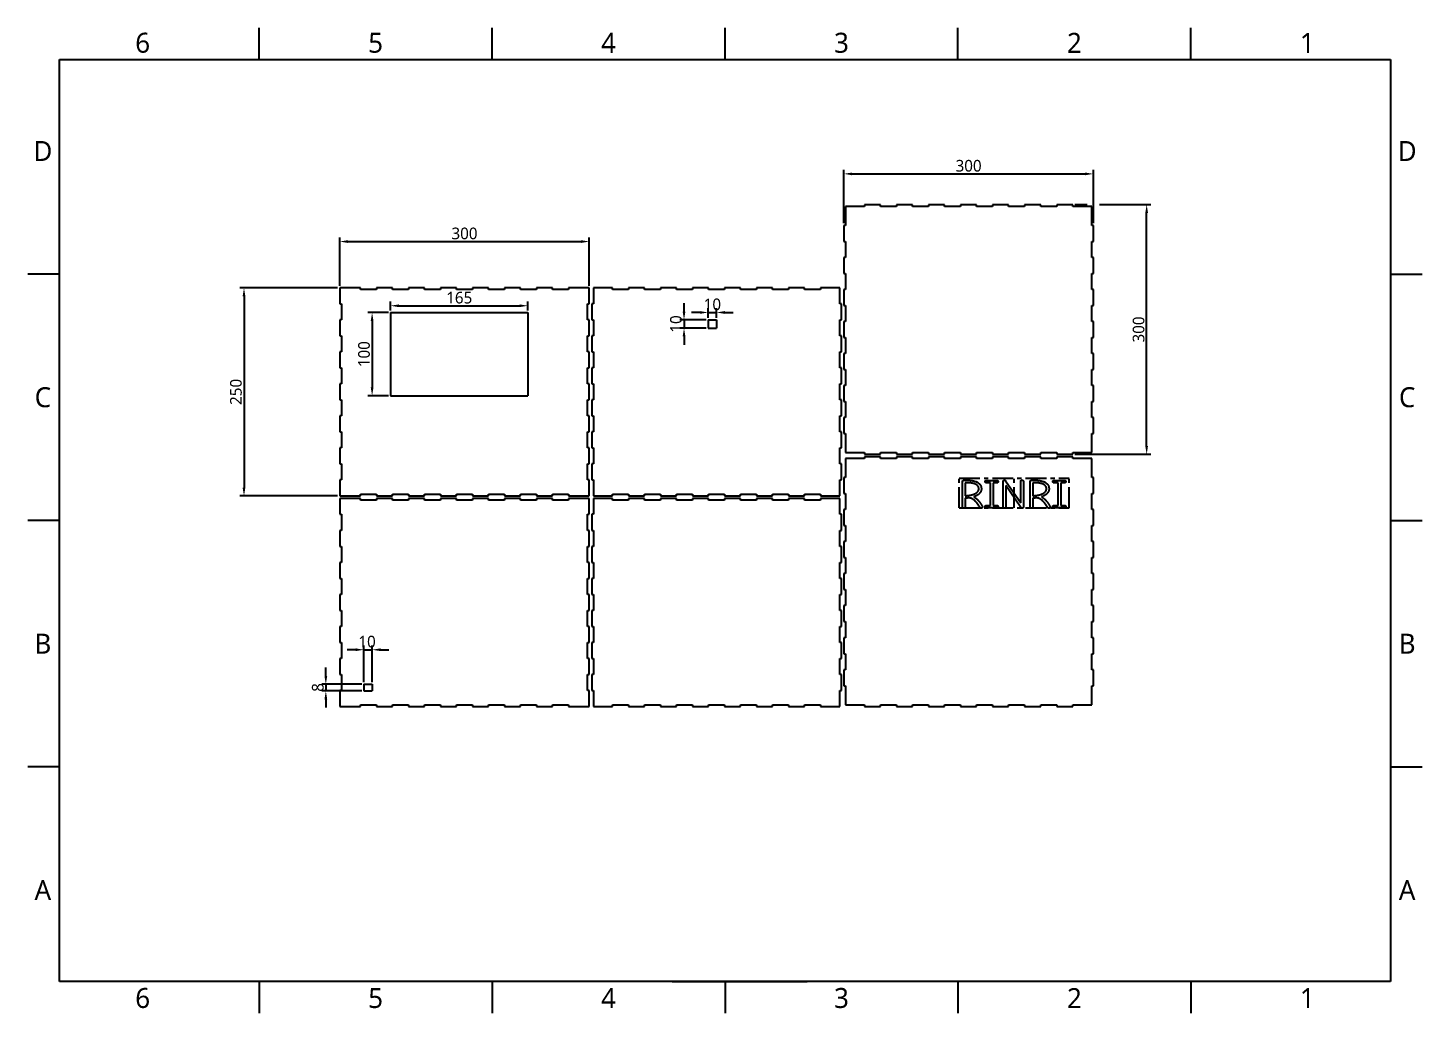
# Model space of a CAD drawing. Extents: x 1 to 420, y 0 to 296.
import ezdxf

# ---------------------------------------------------------------- set-up
doc = ezdxf.new("R2010")
doc.units = 0
doc.header["$LTSCALE"] = 12.7
doc.header["$PDMODE"] = 33
doc.header["$PDSIZE"] = 1
doc.linetypes.add('CENTER', pattern=[0.787402, 0.492126, -0.098425, 0.098425, -0.098425])
doc.layers.get('DEFPOINTS').update_dxf_attribs({"linetype": 'CONTINUOUS'})
for name, color, linetype in [('ANNOTATION_TEXT', 7, 'CONTINUOUS'), ('BORDER_FRAME', 7, 'CONTINUOUS'), ('BORDER_ZONES', 7, 'CONTINUOUS'), ('MODELSKETCH_CONSTRUCTION', 7, 'CENTER'), ('MODELSKETCH_VISIBLE', 7, 'CONTINUOUS'), ('TITLE_BLOCK', 7, 'CONTINUOUS')]:
    doc.layers.add(name, color=color, linetype=linetype)
doc.styles.add('ONSHAPE-STANDARD', font='NotoSans-Regular.ttf')
doc.styles.add('ONSHAPE-STANDARD-DIMENSION', font='')
doc.styles.get('ONSHAPE-STANDARD-DIMENSION').set_extended_font_data('Noto Sans')
doc.dimstyles.new('ONSHAPE-ISO-25$0', dxfattribs={"dimtxt": 3.5, "dimasz": 2.5, "dimexe": 1.25, "dimexo": 0.625, "dimtad": 1, "dimtxsty": 'ONSHAPE-STANDARD-DIMENSION', "dimcen": 2.5, "dimclrd": 7, "dimclre": 7, "dimclrt": 7, "dimadec": 1, "dimazin": 3, "dimtfac": 1, "dimtmove": 0, "dimatfit": 3})

# ---------------------------------------------------------------- blocks, each defined once
blk = doc.blocks.new('*D1')
at = {"layer": 'ANNOTATION_TEXT', "color": 7}
for p, q in [((94.71, 219.01), (94.71, 233.56)), ((97.21, 232.31), (167.21, 232.31)), ((169.71, 219.01), (169.71, 233.56))]:
    blk.add_line(p, q, dxfattribs=at)
for points in [[(97.21, 232.73), (97.21, 231.89), (94.71, 232.31)], [(167.21, 231.89), (167.21, 232.73), (169.71, 232.31)]]:
    blk.add_solid(points, dxfattribs=at)
at = {"layer": 'DEFPOINTS', "color": 0}
for p in [(169.71, 232.31), (94.71, 218.39), (169.71, 218.39)]:
    blk.add_point(p, dxfattribs=at)
at = {"layer": 'ANNOTATION_TEXT', "color": 7, "insert": (132.21, 234.73), "char_height": 3.5, "attachment_point": 5, "style": 'ONSHAPE-STANDARD-DIMENSION'}
blk.add_mtext('300', dxfattribs=at)
blk = doc.blocks.new('*D2')
at = {"layer": 'ANNOTATION_TEXT', "color": 7}
for p, q in [((94.09, 218.39), (64.7, 218.39)), ((65.95, 215.89), (65.95, 158.39)), ((94.09, 155.89), (64.7, 155.89))]:
    blk.add_line(p, q, dxfattribs=at)
for points in [[(66.36, 215.89), (65.53, 215.89), (65.95, 218.39)], [(65.53, 158.39), (66.36, 158.39), (65.95, 155.89)]]:
    blk.add_solid(points, dxfattribs=at)
at = {"layer": 'DEFPOINTS', "color": 0}
for p in [(94.71, 218.39), (65.95, 155.89), (94.71, 155.89)]:
    blk.add_point(p, dxfattribs=at)
at = {"layer": 'ANNOTATION_TEXT', "color": 7, "insert": (63.53, 187.14), "char_height": 3.5, "attachment_point": 5, "rotation": 90, "style": 'ONSHAPE-STANDARD-DIMENSION'}
blk.add_mtext('250', dxfattribs=at)
blk = doc.blocks.new('*D3')
at = {"layer": 'ANNOTATION_TEXT', "color": 7}
for p, q in [((246.21, 237.79), (246.21, 253.89)), ((248.71, 252.64), (318.71, 252.64)), ((321.21, 237.79), (321.21, 253.89))]:
    blk.add_line(p, q, dxfattribs=at)
for points in [[(248.71, 253.05), (248.71, 252.22), (246.21, 252.64)], [(318.71, 252.22), (318.71, 253.05), (321.21, 252.64)]]:
    blk.add_solid(points, dxfattribs=at)
at = {"layer": 'DEFPOINTS', "color": 0}
for p in [(321.21, 252.64), (246.21, 237.17), (321.21, 237.17)]:
    blk.add_point(p, dxfattribs=at)
at = {"layer": 'ANNOTATION_TEXT', "color": 7, "insert": (283.71, 255.06), "char_height": 3.5, "attachment_point": 5, "style": 'ONSHAPE-STANDARD-DIMENSION'}
blk.add_mtext('300', dxfattribs=at)
blk = doc.blocks.new('*D4')
at = {"layer": 'ANNOTATION_TEXT', "color": 7}
for p, q in [((315.62, 243.39), (319.34, 243.39)), ((323.09, 243.39), (338.47, 243.39)), ((337.22, 170.89), (337.22, 240.89)), ((315.62, 168.39), (338.47, 168.39))]:
    blk.add_line(p, q, dxfattribs=at)
for points in [[(337.63, 240.89), (336.8, 240.89), (337.22, 243.39)], [(336.8, 170.89), (337.63, 170.89), (337.22, 168.39)]]:
    blk.add_solid(points, dxfattribs=at)
at = {"layer": 'DEFPOINTS', "color": 0}
for p in [(314.99, 243.39), (337.22, 243.39), (314.99, 168.39)]:
    blk.add_point(p, dxfattribs=at)
at = {"layer": 'ANNOTATION_TEXT', "color": 7, "insert": (334.8, 205.89), "char_height": 3.5, "attachment_point": 5, "rotation": 90, "style": 'ONSHAPE-STANDARD-DIMENSION'}
blk.add_mtext('300', dxfattribs=at)
blk = doc.blocks.new('*D5')
at = {"layer": 'ANNOTATION_TEXT', "color": 7}
for p, q in [((110, 211.59), (110, 214.27)), ((151.25, 211.59), (151.25, 214.27)), ((112.5, 213.02), (148.75, 213.02))]:
    blk.add_line(p, q, dxfattribs=at)
for points in [[(112.5, 213.43), (112.5, 212.6), (110, 213.02)], [(148.75, 212.6), (148.75, 213.43), (151.25, 213.02)]]:
    blk.add_solid(points, dxfattribs=at)
at = {"layer": 'DEFPOINTS', "color": 0}
for p in [(110, 210.97), (151.25, 213.02), (151.25, 210.97)]:
    blk.add_point(p, dxfattribs=at)
at = {"layer": 'ANNOTATION_TEXT', "color": 7, "insert": (130.63, 215.43), "char_height": 3.5, "attachment_point": 5, "style": 'ONSHAPE-STANDARD-DIMENSION'}
blk.add_mtext('165', dxfattribs=at)
blk = doc.blocks.new('*D6')
at = {"layer": 'ANNOTATION_TEXT', "color": 7}
for p, q in [((109.38, 210.97), (103.2, 210.97)), ((104.45, 208.47), (104.45, 188.47)), ((109.38, 185.97), (103.2, 185.97))]:
    blk.add_line(p, q, dxfattribs=at)
for points in [[(104.86, 208.47), (104.03, 208.47), (104.45, 210.97)], [(104.03, 188.47), (104.86, 188.47), (104.45, 185.97)]]:
    blk.add_solid(points, dxfattribs=at)
at = {"layer": 'DEFPOINTS', "color": 0}
for p in [(110, 210.97), (104.45, 185.97), (110, 185.97)]:
    blk.add_point(p, dxfattribs=at)
at = {"layer": 'ANNOTATION_TEXT', "color": 7, "insert": (102.03, 198.47), "char_height": 3.5, "attachment_point": 5, "rotation": 90, "style": 'ONSHAPE-STANDARD-DIMENSION'}
blk.add_mtext('100', dxfattribs=at)
blk = doc.blocks.new('*D7')
at = {"layer": 'ANNOTATION_TEXT', "color": 7}
for p, q in [((202.96, 211), (200.46, 211)), ((205.46, 209.41), (205.46, 212.25)), ((205.46, 211), (207.96, 211)), ((207.96, 209.41), (207.96, 212.25)), ((210.46, 211), (212.96, 211))]:
    blk.add_line(p, q, dxfattribs=at)
for points in [[(202.96, 210.58), (202.96, 211.42), (205.46, 211)], [(210.46, 211.42), (210.46, 210.58), (207.96, 211)]]:
    blk.add_solid(points, dxfattribs=at)
at = {"layer": 'DEFPOINTS', "color": 0}
for p in [(207.96, 211), (205.46, 208.79), (207.96, 208.79)]:
    blk.add_point(p, dxfattribs=at)
at = {"layer": 'ANNOTATION_TEXT', "color": 7, "insert": (206.71, 213.42), "char_height": 3.5, "attachment_point": 5, "style": 'ONSHAPE-STANDARD-DIMENSION'}
blk.add_mtext('10', dxfattribs=at)
blk = doc.blocks.new('*D8')
at = {"layer": 'ANNOTATION_TEXT', "color": 7}
for p, q in [((198.19, 211.29), (198.19, 213.79)), ((204.84, 208.79), (196.94, 208.79)), ((204.84, 206.29), (196.94, 206.29)), ((198.19, 208.79), (198.19, 206.29)), ((198.19, 203.79), (198.19, 201.29))]:
    blk.add_line(p, q, dxfattribs=at)
for points in [[(197.77, 211.29), (198.6, 211.29), (198.19, 208.79)], [(198.6, 203.79), (197.77, 203.79), (198.19, 206.29)]]:
    blk.add_solid(points, dxfattribs=at)
at = {"layer": 'DEFPOINTS', "color": 0}
for p in [(198.19, 206.29), (205.46, 208.79), (205.46, 206.29)]:
    blk.add_point(p, dxfattribs=at)
at = {"layer": 'ANNOTATION_TEXT', "color": 7, "insert": (195.77, 207.54), "char_height": 3.5, "attachment_point": 5, "rotation": 90, "style": 'ONSHAPE-STANDARD-DIMENSION'}
blk.add_mtext('10', dxfattribs=at)
blk = doc.blocks.new('*D9')
at = {"layer": 'ANNOTATION_TEXT', "color": 7}
for p, q in [((99.48, 109.67), (96.98, 109.67)), ((101.98, 99.93), (101.98, 110.92)), ((101.98, 109.67), (104.48, 109.67)), ((104.48, 99.93), (104.48, 110.92)), ((106.98, 109.67), (109.48, 109.67))]:
    blk.add_line(p, q, dxfattribs=at)
for points in [[(99.48, 109.26), (99.48, 110.09), (101.98, 109.67)], [(106.98, 110.09), (106.98, 109.26), (104.48, 109.67)]]:
    blk.add_solid(points, dxfattribs=at)
at = {"layer": 'DEFPOINTS', "color": 0}
for p in [(104.48, 109.67), (101.98, 99.3), (104.48, 99.3)]:
    blk.add_point(p, dxfattribs=at)
at = {"layer": 'ANNOTATION_TEXT', "color": 7, "insert": (102.93, 112.09), "char_height": 3.5, "attachment_point": 5, "style": 'ONSHAPE-STANDARD-DIMENSION'}
blk.add_mtext('10', dxfattribs=at)
blk = doc.blocks.new('*D10')
at = {"layer": 'ANNOTATION_TEXT', "color": 7}
for p, q in [((90.54, 101.8), (90.54, 104.3)), ((101.36, 99.3), (89.29, 99.3)), ((101.36, 97.3), (89.29, 97.3)), ((90.54, 99.3), (90.54, 97.3)), ((90.54, 94.8), (90.54, 92.3))]:
    blk.add_line(p, q, dxfattribs=at)
for points in [[(90.13, 101.8), (90.96, 101.8), (90.54, 99.3)], [(90.96, 94.8), (90.13, 94.8), (90.54, 97.3)]]:
    blk.add_solid(points, dxfattribs=at)
at = {"layer": 'DEFPOINTS', "color": 0}
for p in [(90.54, 97.3), (101.98, 99.3), (101.98, 97.3)]:
    blk.add_point(p, dxfattribs=at)
at = {"layer": 'ANNOTATION_TEXT', "color": 7, "insert": (88.13, 98.35), "char_height": 3.5, "attachment_point": 5, "rotation": 90, "style": 'ONSHAPE-STANDARD-DIMENSION'}
blk.add_mtext('8', dxfattribs=at)

msp = doc.modelspace()

# ---------------------------------------------------------------- linework, layer by layer
at = {"layer": 'BORDER_FRAME'}
for p, q in [((10.5, 10), (10.5, 287)), ((10.5, 287), (410.5, 287)), ((410.5, 287), (410.5, 10)), ((410.5, 10), (10.5, 10))]:
    msp.add_line(p, q, dxfattribs=at)
at = {"layer": 'BORDER_ZONES'}
for p, q in [((70.5, 287), (70.5, 296.5)), ((140.5, 287), (140.5, 296.5)), ((210.5, 287), (210.5, 296.5)), ((280.5, 287), (280.5, 296.5)), ((350.5, 287), (350.5, 296.5)), ((10.5, 222.5), (1, 222.5)), ((410.5, 222.5), (420, 222.5)), ((10.5, 148.5), (1, 148.5)), ((410.5, 148.5), (420, 148.5)), ((10.5, 74.5), (1, 74.5)), ((410.5, 74.5), (420, 74.5)), ((70.5, 10), (70.5, 0.5)), ((140.5, 10), (140.5, 0.5)), ((210.5, 10), (210.5, 0.5)), ((280.5, 10), (280.5, 0.5)), ((350.5, 10), (350.5, 0.5))]:
    msp.add_line(p, q, dxfattribs=at)
at = {"layer": 'MODELSKETCH_CONSTRUCTION'}
for p, q in [((280.8499, 152.2752), (280.8499, 161.1716)), ((280.8499, 161.1716), (313.9569, 161.1716)), ((297.4034, 152.2752), (297.4034, 161.1716)), ((313.9569, 152.2752), (313.9569, 161.1716)), ((280.8499, 152.2752), (313.9569, 152.2752))]:
    msp.add_line(p, q, dxfattribs=at)
at = {"layer": 'MODELSKETCH_VISIBLE'}
for p, q in [((252.4315, 243.3879), (252.4315, 242.8879)), ((257.244, 243.3879), (252.4315, 243.3879)), ((257.244, 242.8879), (257.244, 243.3879)), ((266.869, 243.3879), (262.0565, 243.3879)), ((262.0565, 243.3879), (262.0565, 242.8879)), ((266.869, 242.8879), (266.869, 243.3879)), ((271.6815, 243.3879), (271.6815, 242.8879)), ((276.494, 243.3879), (271.6815, 243.3879)), ((276.494, 242.8879), (276.494, 243.3879)), ((281.3065, 243.3879), (281.3065, 242.8879)), ((286.119, 243.3879), (281.3065, 243.3879)), ((286.119, 242.8879), (286.119, 243.3879)), ((290.9315, 243.3879), (290.9315, 242.8879)), ((295.744, 243.3879), (290.9315, 243.3879)), ((295.744, 242.8879), (295.744, 243.3879)), ((305.369, 243.3879), (300.5565, 243.3879)), ((300.5565, 243.3879), (300.5565, 242.8879)), ((305.369, 242.8879), (305.369, 243.3879)), ((314.994, 243.3879), (310.1815, 243.3879)), ((310.1815, 243.3879), (310.1815, 242.8879)), ((314.994, 242.8879), (314.994, 243.3879)), ((252.4315, 242.8879), (246.7127, 242.8879)), ((246.7127, 242.8879), (246.7127, 237.1691)), ((262.0565, 242.8879), (257.244, 242.8879)), ((271.6815, 242.8879), (266.869, 242.8879)), ((281.3065, 242.8879), (276.494, 242.8879)), ((290.9315, 242.8879), (286.119, 242.8879)), ((300.5565, 242.8879), (295.744, 242.8879)), ((310.1815, 242.8879), (305.369, 242.8879)), ((320.7127, 242.8879), (314.994, 242.8879)), ((320.7127, 237.1691), (320.7127, 242.8879)), ((246.2127, 237.1691), (246.2127, 232.3566)), ((246.7127, 237.1691), (246.2127, 237.1691)), ((321.2127, 237.1691), (320.7127, 237.1691)), ((321.2127, 232.3566), (321.2127, 237.1691)), ((246.2127, 232.3566), (246.7127, 232.3566)), ((246.7127, 232.3566), (246.7127, 227.5441)), ((320.7127, 232.3566), (321.2127, 232.3566)), ((320.7127, 227.5441), (320.7127, 232.3566)), ((246.7127, 227.5441), (246.2127, 227.5441)), ((246.2127, 227.5441), (246.2127, 222.7316)), ((321.2127, 227.5441), (320.7127, 227.5441)), ((321.2127, 222.7316), (321.2127, 227.5441)), ((246.2127, 222.7316), (246.7127, 222.7316)), ((246.7127, 222.7316), (246.7127, 217.9191)), ((320.7127, 217.9191), (320.7127, 222.7316)), ((320.7127, 222.7316), (321.2127, 222.7316)), ((100.9315, 218.3879), (94.7127, 218.3879)), ((94.7127, 218.3879), (94.7127, 213.6066)), ((100.9315, 217.8879), (100.9315, 218.3879)), ((105.744, 217.8879), (100.9315, 217.8879)), ((110.5565, 218.3879), (105.744, 218.3879)), ((105.744, 218.3879), (105.744, 217.8879)), ((110.5565, 217.8879), (110.5565, 218.3879)), ((115.369, 217.8879), (110.5565, 217.8879)), ((120.1815, 218.3879), (115.369, 218.3879)), ((115.369, 218.3879), (115.369, 217.8879)), ((120.1815, 217.8879), (120.1815, 218.3879)), ((124.994, 217.8879), (120.1815, 217.8879)), ((129.8065, 218.3879), (124.994, 218.3879)), ((124.994, 218.3879), (124.994, 217.8879)), ((129.8065, 217.8879), (129.8065, 218.3879)), ((134.619, 217.8879), (129.8065, 217.8879)), ((139.4315, 218.3879), (134.619, 218.3879)), ((134.619, 218.3879), (134.619, 217.8879)), ((139.4315, 217.8879), (139.4315, 218.3879)), ((144.244, 217.8879), (139.4315, 217.8879)), ((149.0565, 218.3879), (144.244, 218.3879)), ((144.244, 218.3879), (144.244, 217.8879)), ((149.0565, 217.8879), (149.0565, 218.3879)), ((153.869, 217.8879), (149.0565, 217.8879)), ((158.6815, 218.3879), (153.869, 218.3879)), ((153.869, 218.3879), (153.869, 217.8879)), ((158.6815, 217.8879), (158.6815, 218.3879)), ((163.494, 217.8879), (158.6815, 217.8879)), ((169.7127, 218.3879), (163.494, 218.3879)), ((163.494, 218.3879), (163.494, 217.8879)), ((169.7127, 213.6066), (169.7127, 218.3879)), ((176.6815, 218.3879), (170.9627, 218.3879)), ((170.9627, 218.3879), (170.9627, 213.6066)), ((176.6815, 217.8879), (176.6815, 218.3879)), ((181.494, 217.8879), (176.6815, 217.8879)), ((186.3065, 218.3879), (181.494, 218.3879)), ((181.494, 218.3879), (181.494, 217.8879)), ((186.3065, 217.8879), (186.3065, 218.3879)), ((191.119, 217.8879), (186.3065, 217.8879)), ((195.9315, 218.3879), (191.119, 218.3879)), ((191.119, 218.3879), (191.119, 217.8879)), ((195.9315, 217.8879), (195.9315, 218.3879)), ((200.744, 217.8879), (195.9315, 217.8879)), ((205.5565, 218.3879), (200.744, 218.3879)), ((200.744, 218.3879), (200.744, 217.8879)), ((205.5565, 217.8879), (205.5565, 218.3879)), ((210.369, 217.8879), (205.5565, 217.8879)), ((210.369, 218.3879), (210.369, 217.8879)), ((215.1815, 218.3879), (210.369, 218.3879)), ((215.1815, 217.8879), (215.1815, 218.3879)), ((219.994, 217.8879), (215.1815, 217.8879)), ((224.8065, 218.3879), (219.994, 218.3879)), ((219.994, 218.3879), (219.994, 217.8879)), ((224.8065, 217.8879), (224.8065, 218.3879)), ((229.619, 217.8879), (224.8065, 217.8879)), ((234.4315, 218.3879), (229.619, 218.3879)), ((229.619, 218.3879), (229.619, 217.8879)), ((234.4315, 217.8879), (234.4315, 218.3879)), ((239.244, 217.8879), (234.4315, 217.8879)), ((244.9627, 218.3879), (239.244, 218.3879)), ((239.244, 218.3879), (239.244, 217.8879)), ((244.9627, 213.6066), (244.9627, 218.3879)), ((246.7127, 217.9191), (246.2127, 217.9191)), ((246.2127, 217.9191), (246.2127, 213.1066)), ((321.2127, 217.9191), (320.7127, 217.9191)), ((321.2127, 213.1066), (321.2127, 217.9191)), ((94.7127, 213.6066), (95.2127, 213.6066)), ((95.2127, 213.6066), (95.2127, 208.7941)), ((110.002, 210.9698), (151.252, 210.9698)), ((110.002, 210.9698), (110.002, 185.9698)), ((151.252, 210.9698), (151.252, 185.9698)), ((169.2127, 208.7941), (169.2127, 213.6066)), ((169.2127, 213.6066), (169.7127, 213.6066)), ((170.9627, 213.6066), (170.4627, 213.6066)), ((170.4627, 213.6066), (170.4627, 208.7941)), ((245.4627, 213.6066), (244.9627, 213.6066)), ((245.4627, 208.7941), (245.4627, 213.6066)), ((246.2127, 213.1066), (246.7127, 213.1066)), ((246.7127, 213.1066), (246.7127, 208.2941)), ((320.7127, 208.2941), (320.7127, 213.1066)), ((320.7127, 213.1066), (321.2127, 213.1066)), ((95.2127, 208.7941), (94.7127, 208.7941)), ((94.7127, 208.7941), (94.7127, 203.9816)), ((169.7127, 208.7941), (169.2127, 208.7941)), ((169.7127, 203.9816), (169.7127, 208.7941)), ((170.4627, 208.7941), (170.9627, 208.7941)), ((170.9627, 208.7941), (170.9627, 203.9816)), ((205.4627, 208.7883), (205.4627, 206.2883)), ((205.4627, 208.7883), (207.9627, 208.7883)), ((205.4627, 206.2883), (207.9627, 206.2883)), ((207.9627, 208.7883), (207.9627, 206.2883)), ((244.9627, 203.9816), (244.9627, 208.7941)), ((244.9627, 208.7941), (245.4627, 208.7941)), ((246.2127, 208.2941), (246.2127, 203.4816)), ((246.7127, 208.2941), (246.2127, 208.2941)), ((321.2127, 208.2941), (320.7127, 208.2941)), ((321.2127, 203.4816), (321.2127, 208.2941)), ((94.7127, 203.9816), (95.2127, 203.9816)), ((95.2127, 203.9816), (95.2127, 199.1691)), ((169.2127, 199.1691), (169.2127, 203.9816)), ((169.2127, 203.9816), (169.7127, 203.9816)), ((170.9627, 203.9816), (170.4627, 203.9816)), ((170.4627, 203.9816), (170.4627, 199.1691)), ((245.4627, 203.9816), (244.9627, 203.9816)), ((245.4627, 199.1691), (245.4627, 203.9816)), ((246.2127, 203.4816), (246.7127, 203.4816)), ((246.7127, 203.4816), (246.7127, 198.6691)), ((320.7127, 198.6691), (320.7127, 203.4816)), ((320.7127, 203.4816), (321.2127, 203.4816)), ((95.2127, 199.1691), (94.7127, 199.1691)), ((94.7127, 199.1691), (94.7127, 194.3566)), ((169.7127, 199.1691), (169.2127, 199.1691)), ((169.7127, 194.3566), (169.7127, 199.1691)), ((170.4627, 199.1691), (170.9627, 199.1691)), ((170.9627, 199.1691), (170.9627, 194.3566)), ((244.9627, 194.3566), (244.9627, 199.1691)), ((244.9627, 199.1691), (245.4627, 199.1691)), ((246.2127, 198.6691), (246.2127, 193.8566)), ((246.7127, 198.6691), (246.2127, 198.6691)), ((321.2127, 198.6691), (320.7127, 198.6691)), ((321.2127, 193.8566), (321.2127, 198.6691)), ((94.7127, 194.3566), (95.2127, 194.3566)), ((95.2127, 194.3566), (95.2127, 189.5441)), ((169.2127, 194.3566), (169.7127, 194.3566)), ((169.2127, 189.5441), (169.2127, 194.3566)), ((170.4627, 194.3566), (170.4627, 189.5441)), ((170.9627, 194.3566), (170.4627, 194.3566)), ((245.4627, 194.3566), (244.9627, 194.3566)), ((245.4627, 189.5441), (245.4627, 194.3566)), ((246.2127, 193.8566), (246.7127, 193.8566)), ((246.7127, 193.8566), (246.7127, 189.0441)), ((320.7127, 193.8566), (321.2127, 193.8566)), ((320.7127, 189.0441), (320.7127, 193.8566)), ((95.2127, 189.5441), (94.7127, 189.5441)), ((94.7127, 189.5441), (94.7127, 184.7316)), ((169.7127, 189.5441), (169.2127, 189.5441)), ((169.7127, 184.7316), (169.7127, 189.5441)), ((170.4627, 189.5441), (170.9627, 189.5441)), ((170.9627, 189.5441), (170.9627, 184.7316)), ((244.9627, 184.7316), (244.9627, 189.5441)), ((244.9627, 189.5441), (245.4627, 189.5441)), ((246.7127, 189.0441), (246.2127, 189.0441)), ((246.2127, 189.0441), (246.2127, 184.2316)), ((321.2127, 189.0441), (320.7127, 189.0441)), ((321.2127, 184.2316), (321.2127, 189.0441)), ((94.7127, 184.7316), (95.2127, 184.7316)), ((95.2127, 184.7316), (95.2127, 179.9191)), ((110.002, 185.9698), (151.252, 185.9698)), ((169.2127, 184.7316), (169.7127, 184.7316)), ((169.2127, 179.9191), (169.2127, 184.7316)), ((170.4627, 184.7316), (170.4627, 179.9191)), ((170.9627, 184.7316), (170.4627, 184.7316)), ((245.4627, 184.7316), (244.9627, 184.7316)), ((245.4627, 179.9191), (245.4627, 184.7316)), ((246.2127, 184.2316), (246.7127, 184.2316)), ((246.7127, 184.2316), (246.7127, 179.4191)), ((320.7127, 179.4191), (320.7127, 184.2316)), ((320.7127, 184.2316), (321.2127, 184.2316)), ((95.2127, 179.9191), (94.7127, 179.9191)), ((94.7127, 179.9191), (94.7127, 175.1066)), ((169.7127, 179.9191), (169.2127, 179.9191)), ((169.7127, 175.1066), (169.7127, 179.9191)), ((170.4627, 179.9191), (170.9627, 179.9191)), ((170.9627, 179.9191), (170.9627, 175.1066)), ((244.9627, 179.9191), (245.4627, 179.9191)), ((244.9627, 175.1066), (244.9627, 179.9191)), ((246.7127, 179.4191), (246.2127, 179.4191)), ((246.2127, 179.4191), (246.2127, 174.6066)), ((321.2127, 179.4191), (320.7127, 179.4191)), ((321.2127, 174.6066), (321.2127, 179.4191)), ((94.7127, 175.1066), (95.2127, 175.1066)), ((95.2127, 175.1066), (95.2127, 170.2941)), ((169.2127, 170.2941), (169.2127, 175.1066)), ((169.2127, 175.1066), (169.7127, 175.1066)), ((170.9627, 175.1066), (170.4627, 175.1066)), ((170.4627, 175.1066), (170.4627, 170.2941)), ((245.4627, 175.1066), (244.9627, 175.1066)), ((245.4627, 170.2941), (245.4627, 175.1066)), ((246.2127, 174.6066), (246.7127, 174.6066)), ((246.7127, 174.6066), (246.7127, 168.8879)), ((320.7127, 168.8879), (320.7127, 174.6066)), ((320.7127, 174.6066), (321.2127, 174.6066)), ((95.2127, 170.2941), (94.7127, 170.2941)), ((94.7127, 170.2941), (94.7127, 165.4816)), ((169.7127, 170.2941), (169.2127, 170.2941)), ((169.7127, 165.4816), (169.7127, 170.2941)), ((170.4627, 170.2941), (170.9627, 170.2941)), ((170.9627, 170.2941), (170.9627, 165.4816)), ((244.9627, 165.4816), (244.9627, 170.2941)), ((244.9627, 170.2941), (245.4627, 170.2941)), ((246.7127, 168.8879), (252.4315, 168.8879)), ((252.4315, 168.8879), (252.4315, 168.3879)), ((252.4315, 168.3879), (257.244, 168.3879)), ((257.244, 167.6379), (252.4315, 167.6379)), ((252.4315, 167.6379), (252.4315, 167.1379)), ((257.244, 168.3879), (257.244, 168.8879)), ((257.244, 168.8879), (262.0565, 168.8879)), ((257.244, 167.1379), (257.244, 167.6379)), ((262.0565, 168.8879), (262.0565, 168.3879)), ((262.0565, 168.3879), (266.869, 168.3879)), ((262.0565, 167.6379), (262.0565, 167.1379)), ((266.869, 167.6379), (262.0565, 167.6379)), ((266.869, 168.3879), (266.869, 168.8879)), ((266.869, 168.8879), (271.6815, 168.8879)), ((266.869, 167.1379), (266.869, 167.6379)), ((271.6815, 168.8879), (271.6815, 168.3879)), ((271.6815, 168.3879), (276.494, 168.3879)), ((271.6815, 167.6379), (271.6815, 167.1379)), ((276.494, 167.6379), (271.6815, 167.6379)), ((276.494, 168.8879), (281.3065, 168.8879)), ((276.494, 168.3879), (276.494, 168.8879)), ((276.494, 167.1379), (276.494, 167.6379)), ((281.3065, 168.8879), (281.3065, 168.3879)), ((281.3065, 168.3879), (286.119, 168.3879)), ((286.119, 167.6379), (281.3065, 167.6379)), ((281.3065, 167.6379), (281.3065, 167.1379)), ((286.119, 168.8879), (290.9315, 168.8879)), ((286.119, 168.3879), (286.119, 168.8879)), ((286.119, 167.1379), (286.119, 167.6379)), ((290.9315, 168.8879), (290.9315, 168.3879)), ((290.9315, 168.3879), (295.744, 168.3879)), ((295.744, 167.6379), (290.9315, 167.6379)), ((290.9315, 167.6379), (290.9315, 167.1379)), ((295.744, 168.3879), (295.744, 168.8879)), ((295.744, 168.8879), (300.5565, 168.8879)), ((295.744, 167.1379), (295.744, 167.6379)), ((300.5565, 168.8879), (300.5565, 168.3879)), ((300.5565, 168.3879), (305.369, 168.3879)), ((300.5565, 167.6379), (300.5565, 167.1379)), ((305.369, 167.6379), (300.5565, 167.6379)), ((305.369, 168.3879), (305.369, 168.8879)), ((305.369, 168.8879), (310.1815, 168.8879)), ((305.369, 167.1379), (305.369, 167.6379)), ((310.1815, 168.8879), (310.1815, 168.3879)), ((310.1815, 168.3879), (314.994, 168.3879)), ((310.1815, 167.6379), (310.1815, 167.1379)), ((314.994, 167.6379), (310.1815, 167.6379)), ((314.994, 168.8879), (320.7127, 168.8879)), ((314.994, 168.3879), (314.994, 168.8879)), ((314.994, 167.1379), (314.994, 167.6379)), ((94.7127, 165.4816), (95.2127, 165.4816)), ((95.2127, 165.4816), (95.2127, 160.6691)), ((169.2127, 160.6691), (169.2127, 165.4816)), ((169.2127, 165.4816), (169.7127, 165.4816)), ((170.9627, 165.4816), (170.4627, 165.4816)), ((170.4627, 165.4816), (170.4627, 160.6691)), ((245.4627, 165.4816), (244.9627, 165.4816)), ((245.4627, 160.6691), (245.4627, 165.4816)), ((246.7127, 167.1379), (246.7127, 161.4191)), ((252.4315, 167.1379), (246.7127, 167.1379)), ((262.0565, 167.1379), (257.244, 167.1379)), ((271.6815, 167.1379), (266.869, 167.1379)), ((281.3065, 167.1379), (276.494, 167.1379)), ((290.9315, 167.1379), (286.119, 167.1379)), ((300.5565, 167.1379), (295.744, 167.1379)), ((310.1815, 167.1379), (305.369, 167.1379)), ((320.7127, 167.1379), (314.994, 167.1379)), ((320.7127, 161.4191), (320.7127, 167.1379)), ((95.2127, 160.6691), (94.7127, 160.6691)), ((94.7127, 160.6691), (94.7127, 155.8879)), ((169.7127, 160.6691), (169.2127, 160.6691)), ((169.7127, 155.8879), (169.7127, 160.6691)), ((170.4627, 160.6691), (170.9627, 160.6691)), ((170.9627, 160.6691), (170.9627, 155.8879)), ((244.9627, 155.8879), (244.9627, 160.6691)), ((244.9627, 160.6691), (245.4627, 160.6691)), ((246.7127, 161.4191), (246.2127, 161.4191)), ((246.2127, 161.4191), (246.2127, 156.6066)), ((281.8751, 152.5956), (281.8751, 160.0712)), ((282.6532, 159.824), (282.6532, 155.9318)), ((282.852, 160.604), (283.2092, 160.604)), ((289.0784, 160.5538), (292.2041, 160.5538)), ((290.2522, 159.8009), (289.0784, 159.8009)), ((290.2522, 153.0281), (290.2522, 159.8009)), ((291.0438, 159.8009), (291.0438, 153.0281)), ((292.2041, 159.8009), (291.0438, 159.8009)), ((294.0827, 152.5956), (294.0962, 160.2333)), ((294.8125, 160.4554), (299.3707, 153.8313)), ((299.3707, 153.8313), (299.3707, 160.2333)), ((300.1623, 160.2333), (300.1623, 152.5956)), ((302.2127, 152.5956), (302.2127, 160.0712)), ((302.9907, 159.824), (302.9907, 155.9318)), ((303.1896, 160.604), (303.5468, 160.604)), ((309.416, 160.5538), (312.5417, 160.5538)), ((310.5898, 159.8009), (309.416, 159.8009)), ((310.5898, 153.0281), (310.5898, 159.8009)), ((312.5417, 159.8009), (311.3814, 159.8009)), ((311.3814, 159.8009), (311.3814, 153.0281)), ((321.2127, 161.4191), (320.7127, 161.4191)), ((321.2127, 156.6066), (321.2127, 161.4191)), ((94.7127, 155.8879), (100.9315, 155.8879)), ((100.9315, 155.1379), (94.7127, 155.1379)), ((94.7127, 155.1379), (94.7127, 150.3566)), ((100.9315, 156.3879), (105.744, 156.3879)), ((100.9315, 155.8879), (100.9315, 156.3879)), ((100.9315, 154.6379), (100.9315, 155.1379)), ((105.744, 156.3879), (105.744, 155.8879)), ((105.744, 155.8879), (110.5565, 155.8879)), ((105.744, 155.1379), (105.744, 154.6379)), ((110.5565, 155.1379), (105.744, 155.1379)), ((110.5565, 155.8879), (110.5565, 156.3879)), ((110.5565, 156.3879), (115.369, 156.3879)), ((110.5565, 154.6379), (110.5565, 155.1379)), ((115.369, 156.3879), (115.369, 155.8879)), ((115.369, 155.8879), (120.1815, 155.8879)), ((120.1815, 155.1379), (115.369, 155.1379)), ((115.369, 155.1379), (115.369, 154.6379)), ((120.1815, 155.8879), (120.1815, 156.3879)), ((120.1815, 156.3879), (124.994, 156.3879)), ((120.1815, 154.6379), (120.1815, 155.1379)), ((124.994, 156.3879), (124.994, 155.8879)), ((124.994, 155.8879), (129.8065, 155.8879)), ((129.8065, 155.1379), (124.994, 155.1379)), ((124.994, 155.1379), (124.994, 154.6379)), ((129.8065, 155.8879), (129.8065, 156.3879)), ((129.8065, 156.3879), (134.619, 156.3879)), ((129.8065, 154.6379), (129.8065, 155.1379)), ((134.619, 156.3879), (134.619, 155.8879)), ((134.619, 155.8879), (139.4315, 155.8879)), ((139.4315, 155.1379), (134.619, 155.1379)), ((134.619, 155.1379), (134.619, 154.6379)), ((139.4315, 156.3879), (144.244, 156.3879)), ((139.4315, 155.8879), (139.4315, 156.3879)), ((139.4315, 154.6379), (139.4315, 155.1379)), ((144.244, 156.3879), (144.244, 155.8879)), ((144.244, 155.8879), (149.0565, 155.8879)), ((149.0565, 155.1379), (144.244, 155.1379)), ((144.244, 155.1379), (144.244, 154.6379)), ((149.0565, 155.8879), (149.0565, 156.3879)), ((149.0565, 156.3879), (153.869, 156.3879)), ((149.0565, 154.6379), (149.0565, 155.1379)), ((153.869, 156.3879), (153.869, 155.8879)), ((153.869, 155.8879), (158.6815, 155.8879)), ((158.6815, 155.1379), (153.869, 155.1379)), ((153.869, 155.1379), (153.869, 154.6379)), ((158.6815, 155.8879), (158.6815, 156.3879)), ((158.6815, 156.3879), (163.494, 156.3879)), ((158.6815, 154.6379), (158.6815, 155.1379)), ((163.494, 156.3879), (163.494, 155.8879)), ((163.494, 155.8879), (169.7127, 155.8879)), ((169.7127, 155.1379), (163.494, 155.1379)), ((163.494, 155.1379), (163.494, 154.6379)), ((169.7127, 150.3566), (169.7127, 155.1379)), ((170.9627, 155.8879), (176.6815, 155.8879)), ((176.6815, 155.1379), (170.9627, 155.1379)), ((170.9627, 155.1379), (170.9627, 150.3566)), ((176.6815, 155.8879), (176.6815, 156.3879)), ((176.6815, 156.3879), (181.494, 156.3879)), ((176.6815, 154.6379), (176.6815, 155.1379)), ((181.494, 156.3879), (181.494, 155.8879)), ((181.494, 155.8879), (186.3065, 155.8879)), ((181.494, 155.1379), (181.494, 154.6379)), ((186.3065, 155.1379), (181.494, 155.1379)), ((186.3065, 156.3879), (191.119, 156.3879)), ((186.3065, 155.8879), (186.3065, 156.3879)), ((186.3065, 154.6379), (186.3065, 155.1379)), ((191.119, 156.3879), (191.119, 155.8879)), ((191.119, 155.8879), (195.9315, 155.8879)), ((195.9315, 155.1379), (191.119, 155.1379)), ((191.119, 155.1379), (191.119, 154.6379)), ((195.9315, 155.8879), (195.9315, 156.3879)), ((195.9315, 156.3879), (200.744, 156.3879)), ((195.9315, 154.6379), (195.9315, 155.1379)), ((200.744, 156.3879), (200.744, 155.8879)), ((200.744, 155.8879), (205.5565, 155.8879)), ((205.5565, 155.1379), (200.744, 155.1379)), ((200.744, 155.1379), (200.744, 154.6379)), ((205.5565, 155.8879), (205.5565, 156.3879)), ((205.5565, 156.3879), (210.369, 156.3879)), ((205.5565, 154.6379), (205.5565, 155.1379)), ((210.369, 156.3879), (210.369, 155.8879)), ((210.369, 155.8879), (215.1815, 155.8879)), ((215.1815, 155.1379), (210.369, 155.1379)), ((210.369, 155.1379), (210.369, 154.6379)), ((215.1815, 155.8879), (215.1815, 156.3879)), ((215.1815, 156.3879), (219.994, 156.3879)), ((215.1815, 154.6379), (215.1815, 155.1379)), ((219.994, 156.3879), (219.994, 155.8879)), ((219.994, 155.8879), (224.8065, 155.8879)), ((219.994, 155.1379), (219.994, 154.6379)), ((224.8065, 155.1379), (219.994, 155.1379)), ((224.8065, 156.3879), (229.619, 156.3879)), ((224.8065, 155.8879), (224.8065, 156.3879)), ((224.8065, 154.6379), (224.8065, 155.1379)), ((229.619, 156.3879), (229.619, 155.8879)), ((229.619, 155.8879), (234.4315, 155.8879)), ((234.4315, 155.1379), (229.619, 155.1379)), ((229.619, 155.1379), (229.619, 154.6379)), ((234.4315, 155.8879), (234.4315, 156.3879)), ((234.4315, 156.3879), (239.244, 156.3879)), ((234.4315, 154.6379), (234.4315, 155.1379)), ((239.244, 156.3879), (239.244, 155.8879)), ((239.244, 155.8879), (244.9627, 155.8879)), ((244.9627, 155.1379), (239.244, 155.1379)), ((239.244, 155.1379), (239.244, 154.6379)), ((244.9627, 150.3566), (244.9627, 155.1379)), ((246.2127, 156.6066), (246.7127, 156.6066)), ((246.7127, 156.6066), (246.7127, 151.7941)), ((282.6532, 155.1673), (282.6532, 152.5956)), ((294.8858, 158.9726), (294.8742, 152.5956)), ((299.446, 152.3736), (294.8858, 158.9726)), ((302.9907, 155.1673), (302.9907, 152.5956)), ((320.7127, 151.7941), (320.7127, 156.6066)), ((320.7127, 156.6066), (321.2127, 156.6066)), ((105.744, 154.6379), (100.9315, 154.6379)), ((115.369, 154.6379), (110.5565, 154.6379)), ((124.994, 154.6379), (120.1815, 154.6379)), ((134.619, 154.6379), (129.8065, 154.6379)), ((144.244, 154.6379), (139.4315, 154.6379)), ((153.869, 154.6379), (149.0565, 154.6379)), ((163.494, 154.6379), (158.6815, 154.6379)), ((181.494, 154.6379), (176.6815, 154.6379)), ((191.119, 154.6379), (186.3065, 154.6379)), ((200.744, 154.6379), (195.9315, 154.6379)), ((210.369, 154.6379), (205.5565, 154.6379)), ((219.994, 154.6379), (215.1815, 154.6379)), ((229.619, 154.6379), (224.8065, 154.6379)), ((239.244, 154.6379), (234.4315, 154.6379)), ((246.7127, 151.7941), (246.2127, 151.7941)), ((246.2127, 151.7941), (246.2127, 146.9816)), ((289.0784, 153.0281), (290.2522, 153.0281)), ((292.2041, 152.2752), (289.0784, 152.2752)), ((291.0438, 153.0281), (292.2041, 153.0281)), ((309.416, 153.0281), (310.5898, 153.0281)), ((312.5417, 152.2752), (309.416, 152.2752)), ((311.3814, 153.0281), (312.5417, 153.0281)), ((321.2127, 151.7941), (320.7127, 151.7941)), ((321.2127, 146.9816), (321.2127, 151.7941)), ((94.7127, 150.3566), (95.2127, 150.3566)), ((95.2127, 150.3566), (95.2127, 145.5441)), ((169.2127, 150.3566), (169.7127, 150.3566)), ((169.2127, 145.5441), (169.2127, 150.3566)), ((170.9627, 150.3566), (170.4627, 150.3566)), ((170.4627, 150.3566), (170.4627, 145.5441)), ((245.4627, 150.3566), (244.9627, 150.3566)), ((245.4627, 145.5441), (245.4627, 150.3566)), ((246.2127, 146.9816), (246.7127, 146.9816)), ((246.7127, 146.9816), (246.7127, 142.1691)), ((320.7127, 146.9816), (321.2127, 146.9816)), ((320.7127, 142.1691), (320.7127, 146.9816)), ((95.2127, 145.5441), (94.7127, 145.5441)), ((94.7127, 145.5441), (94.7127, 140.7316)), ((169.7127, 145.5441), (169.2127, 145.5441)), ((169.7127, 140.7316), (169.7127, 145.5441)), ((170.4627, 145.5441), (170.9627, 145.5441)), ((170.9627, 145.5441), (170.9627, 140.7316)), ((244.9627, 145.5441), (245.4627, 145.5441)), ((244.9627, 140.7316), (244.9627, 145.5441)), ((94.7127, 140.7316), (95.2127, 140.7316)), ((95.2127, 140.7316), (95.2127, 135.9191)), ((169.2127, 135.9191), (169.2127, 140.7316)), ((169.2127, 140.7316), (169.7127, 140.7316)), ((170.4627, 140.7316), (170.4627, 135.9191)), ((170.9627, 140.7316), (170.4627, 140.7316)), ((245.4627, 140.7316), (244.9627, 140.7316)), ((245.4627, 135.9191), (245.4627, 140.7316)), ((246.2127, 142.1691), (246.2127, 137.3566)), ((246.7127, 142.1691), (246.2127, 142.1691)), ((321.2127, 142.1691), (320.7127, 142.1691)), ((321.2127, 137.3566), (321.2127, 142.1691)), ((95.2127, 135.9191), (94.7127, 135.9191)), ((94.7127, 135.9191), (94.7127, 131.1066)), ((169.7127, 135.9191), (169.2127, 135.9191)), ((169.7127, 131.1066), (169.7127, 135.9191)), ((170.4627, 135.9191), (170.9627, 135.9191)), ((170.9627, 135.9191), (170.9627, 131.1066)), ((244.9627, 131.1066), (244.9627, 135.9191)), ((244.9627, 135.9191), (245.4627, 135.9191)), ((246.2127, 137.3566), (246.7127, 137.3566)), ((246.7127, 137.3566), (246.7127, 132.5441)), ((320.7127, 132.5441), (320.7127, 137.3566)), ((320.7127, 137.3566), (321.2127, 137.3566)), ((94.7127, 131.1066), (95.2127, 131.1066)), ((95.2127, 131.1066), (95.2127, 126.2941)), ((169.2127, 126.2941), (169.2127, 131.1066)), ((169.2127, 131.1066), (169.7127, 131.1066)), ((170.4627, 131.1066), (170.4627, 126.2941)), ((170.9627, 131.1066), (170.4627, 131.1066)), ((245.4627, 131.1066), (244.9627, 131.1066)), ((245.4627, 126.2941), (245.4627, 131.1066)), ((246.2127, 132.5441), (246.2127, 127.7316)), ((246.7127, 132.5441), (246.2127, 132.5441)), ((321.2127, 132.5441), (320.7127, 132.5441)), ((321.2127, 127.7316), (321.2127, 132.5441)), ((94.7127, 126.2941), (94.7127, 121.4816)), ((95.2127, 126.2941), (94.7127, 126.2941)), ((169.7127, 126.2941), (169.2127, 126.2941)), ((169.7127, 121.4816), (169.7127, 126.2941)), ((170.4627, 126.2941), (170.9627, 126.2941)), ((170.9627, 126.2941), (170.9627, 121.4816)), ((244.9627, 121.4816), (244.9627, 126.2941)), ((244.9627, 126.2941), (245.4627, 126.2941)), ((246.2127, 127.7316), (246.7127, 127.7316)), ((246.7127, 127.7316), (246.7127, 122.9191)), ((320.7127, 122.9191), (320.7127, 127.7316)), ((320.7127, 127.7316), (321.2127, 127.7316)), ((246.7127, 122.9191), (246.2127, 122.9191)), ((246.2127, 122.9191), (246.2127, 118.1066)), ((321.2127, 122.9191), (320.7127, 122.9191)), ((321.2127, 118.1066), (321.2127, 122.9191)), ((94.7127, 121.4816), (95.2127, 121.4816)), ((95.2127, 121.4816), (95.2127, 116.6691)), ((169.2127, 121.4816), (169.7127, 121.4816)), ((169.2127, 116.6691), (169.2127, 121.4816)), ((170.9627, 121.4816), (170.4627, 121.4816)), ((170.4627, 121.4816), (170.4627, 116.6691)), ((245.4627, 121.4816), (244.9627, 121.4816)), ((245.4627, 116.6691), (245.4627, 121.4816)), ((246.2127, 118.1066), (246.7127, 118.1066)), ((246.7127, 118.1066), (246.7127, 113.2941)), ((320.7127, 113.2941), (320.7127, 118.1066)), ((320.7127, 118.1066), (321.2127, 118.1066)), ((95.2127, 116.6691), (94.7127, 116.6691)), ((94.7127, 116.6691), (94.7127, 111.8566)), ((169.7127, 116.6691), (169.2127, 116.6691)), ((169.7127, 111.8566), (169.7127, 116.6691)), ((170.4627, 116.6691), (170.9627, 116.6691)), ((170.9627, 116.6691), (170.9627, 111.8566)), ((244.9627, 111.8566), (244.9627, 116.6691)), ((244.9627, 116.6691), (245.4627, 116.6691)), ((246.7127, 113.2941), (246.2127, 113.2941)), ((246.2127, 113.2941), (246.2127, 108.4816)), ((321.2127, 113.2941), (320.7127, 113.2941)), ((321.2127, 108.4816), (321.2127, 113.2941)), ((94.7127, 111.8566), (95.2127, 111.8566)), ((95.2127, 111.8566), (95.2127, 107.0441)), ((169.2127, 111.8566), (169.7127, 111.8566)), ((169.2127, 107.0441), (169.2127, 111.8566)), ((170.9627, 111.8566), (170.4627, 111.8566)), ((170.4627, 111.8566), (170.4627, 107.0441)), ((245.4627, 111.8566), (244.9627, 111.8566)), ((245.4627, 107.0441), (245.4627, 111.8566)), ((95.2127, 107.0441), (94.7127, 107.0441)), ((94.7127, 107.0441), (94.7127, 102.2316)), ((169.7127, 107.0441), (169.2127, 107.0441)), ((169.7127, 102.2316), (169.7127, 107.0441)), ((170.4627, 107.0441), (170.9627, 107.0441)), ((170.9627, 107.0441), (170.9627, 102.2316)), ((244.9627, 107.0441), (245.4627, 107.0441)), ((244.9627, 102.2316), (244.9627, 107.0441)), ((246.2127, 108.4816), (246.7127, 108.4816)), ((246.7127, 108.4816), (246.7127, 103.6691)), ((320.7127, 108.4816), (321.2127, 108.4816)), ((320.7127, 103.6691), (320.7127, 108.4816)), ((94.7127, 102.2316), (95.2127, 102.2316)), ((95.2127, 102.2316), (95.2127, 97.4191)), ((169.2127, 97.4191), (169.2127, 102.2316)), ((169.2127, 102.2316), (169.7127, 102.2316)), ((170.4627, 102.2316), (170.4627, 97.4191)), ((170.9627, 102.2316), (170.4627, 102.2316)), ((245.4627, 102.2316), (244.9627, 102.2316)), ((245.4627, 97.4191), (245.4627, 102.2316)), ((246.2127, 103.6691), (246.2127, 98.8566)), ((246.7127, 103.6691), (246.2127, 103.6691)), ((321.2127, 103.6691), (320.7127, 103.6691)), ((321.2127, 98.8566), (321.2127, 103.6691)), ((95.2127, 97.4191), (94.7127, 97.4191)), ((94.7127, 97.4191), (94.7127, 92.6379)), ((101.9816, 99.3041), (101.9816, 97.3041)), ((101.9816, 99.3041), (104.4816, 99.3041)), ((101.9816, 97.3041), (104.4816, 97.3041)), ((104.4816, 99.3041), (104.4816, 97.3041)), ((169.7127, 97.4191), (169.2127, 97.4191)), ((169.7127, 92.6379), (169.7127, 97.4191)), ((170.4627, 97.4191), (170.9627, 97.4191)), ((170.9627, 97.4191), (170.9627, 92.6379)), ((244.9627, 92.6379), (244.9627, 97.4191)), ((244.9627, 97.4191), (245.4627, 97.4191)), ((246.2127, 98.8566), (246.7127, 98.8566)), ((246.7127, 98.8566), (246.7127, 93.1379)), ((320.7127, 93.1379), (320.7127, 98.8566)), ((320.7127, 98.8566), (321.2127, 98.8566)), ((94.7127, 92.6379), (100.9315, 92.6379)), ((100.9315, 92.6379), (100.9315, 93.1379)), ((100.9315, 93.1379), (105.744, 93.1379)), ((105.744, 93.1379), (105.744, 92.6379)), ((105.744, 92.6379), (110.5565, 92.6379)), ((110.5565, 92.6379), (110.5565, 93.1379)), ((110.5565, 93.1379), (115.369, 93.1379)), ((115.369, 93.1379), (115.369, 92.6379)), ((115.369, 92.6379), (120.1815, 92.6379)), ((120.1815, 92.6379), (120.1815, 93.1379)), ((120.1815, 93.1379), (124.994, 93.1379)), ((124.994, 93.1379), (124.994, 92.6379)), ((124.994, 92.6379), (129.8065, 92.6379)), ((129.8065, 92.6379), (129.8065, 93.1379)), ((129.8065, 93.1379), (134.619, 93.1379)), ((134.619, 93.1379), (134.619, 92.6379)), ((134.619, 92.6379), (139.4315, 92.6379)), ((139.4315, 92.6379), (139.4315, 93.1379)), ((139.4315, 93.1379), (144.244, 93.1379)), ((144.244, 93.1379), (144.244, 92.6379)), ((144.244, 92.6379), (149.0565, 92.6379)), ((149.0565, 92.6379), (149.0565, 93.1379)), ((149.0565, 93.1379), (153.869, 93.1379)), ((153.869, 93.1379), (153.869, 92.6379)), ((153.869, 92.6379), (158.6815, 92.6379)), ((158.6815, 92.6379), (158.6815, 93.1379)), ((158.6815, 93.1379), (163.494, 93.1379)), ((163.494, 93.1379), (163.494, 92.6379)), ((163.494, 92.6379), (169.7127, 92.6379)), ((170.9627, 92.6379), (176.6815, 92.6379)), ((176.6815, 93.1379), (181.494, 93.1379)), ((176.6815, 92.6379), (176.6815, 93.1379)), ((181.494, 93.1379), (181.494, 92.6379)), ((181.494, 92.6379), (186.3065, 92.6379)), ((186.3065, 92.6379), (186.3065, 93.1379)), ((186.3065, 93.1379), (191.119, 93.1379)), ((191.119, 93.1379), (191.119, 92.6379)), ((191.119, 92.6379), (195.9315, 92.6379)), ((195.9315, 92.6379), (195.9315, 93.1379)), ((195.9315, 93.1379), (200.744, 93.1379)), ((200.744, 93.1379), (200.744, 92.6379)), ((200.744, 92.6379), (205.5565, 92.6379)), ((205.5565, 92.6379), (205.5565, 93.1379)), ((205.5565, 93.1379), (210.369, 93.1379)), ((210.369, 93.1379), (210.369, 92.6379)), ((210.369, 92.6379), (215.1815, 92.6379)), ((215.1815, 93.1379), (219.994, 93.1379)), ((215.1815, 92.6379), (215.1815, 93.1379)), ((219.994, 93.1379), (219.994, 92.6379)), ((219.994, 92.6379), (224.8065, 92.6379)), ((224.8065, 92.6379), (224.8065, 93.1379)), ((224.8065, 93.1379), (229.619, 93.1379)), ((229.619, 93.1379), (229.619, 92.6379)), ((229.619, 92.6379), (234.4315, 92.6379)), ((234.4315, 92.6379), (234.4315, 93.1379)), ((234.4315, 93.1379), (239.244, 93.1379)), ((239.244, 93.1379), (239.244, 92.6379)), ((239.244, 92.6379), (244.9627, 92.6379)), ((246.7127, 93.1379), (252.4315, 93.1379)), ((252.4315, 93.1379), (252.4315, 92.6379)), ((252.4315, 92.6379), (257.244, 92.6379)), ((257.244, 92.6379), (257.244, 93.1379)), ((257.244, 93.1379), (262.0565, 93.1379)), ((262.0565, 93.1379), (262.0565, 92.6379)), ((262.0565, 92.6379), (266.869, 92.6379)), ((266.869, 93.1379), (271.6815, 93.1379)), ((266.869, 92.6379), (266.869, 93.1379)), ((271.6815, 93.1379), (271.6815, 92.6379)), ((271.6815, 92.6379), (276.494, 92.6379)), ((276.494, 93.1379), (281.3065, 93.1379)), ((276.494, 92.6379), (276.494, 93.1379)), ((281.3065, 93.1379), (281.3065, 92.6379)), ((281.3065, 92.6379), (286.119, 92.6379)), ((286.119, 92.6379), (286.119, 93.1379)), ((286.119, 93.1379), (290.9315, 93.1379)), ((290.9315, 93.1379), (290.9315, 92.6379)), ((290.9315, 92.6379), (295.744, 92.6379)), ((295.744, 92.6379), (295.744, 93.1379)), ((295.744, 93.1379), (300.5565, 93.1379)), ((300.5565, 93.1379), (300.5565, 92.6379)), ((300.5565, 92.6379), (305.369, 92.6379)), ((305.369, 93.1379), (310.1815, 93.1379)), ((305.369, 92.6379), (305.369, 93.1379)), ((310.1815, 93.1379), (310.1815, 92.6379)), ((310.1815, 92.6379), (314.994, 92.6379)), ((314.994, 93.1379), (320.7127, 93.1379)), ((314.994, 92.6379), (314.994, 93.1379))]:
    msp.add_line(p, q, dxfattribs=at)
for points in [[(281.8751, 160.0712), (281.8751, 160.3067), (281.9436, 160.4177)], [(281.9436, 160.4177), (282.0122, 160.5287), (282.2091, 160.5664)], [(282.2091, 160.5664), (282.406, 160.604), (282.852, 160.604)], [(283.1725, 159.8375), (282.8269, 159.8375), (282.6532, 159.824)], [(285.8301, 159.38), (284.8908, 159.8375), (283.1725, 159.8375)], [(283.2092, 160.604), (285.2982, 160.604), (286.4228, 159.936)], [(286.7693, 158.0459), (286.7693, 158.9224), (285.8301, 159.38)], [(286.4228, 159.936), (287.5474, 159.268), (287.5474, 158.0459)], [(288.671, 160.1831), (288.671, 160.3434), (288.7878, 160.4486)], [(288.7878, 159.9119), (288.671, 160.0229), (288.671, 160.1831)], [(288.7878, 160.4486), (288.9046, 160.5538), (289.0784, 160.5538)], [(289.0784, 159.8009), (288.9046, 159.8009), (288.7878, 159.9119)], [(292.2041, 160.5538), (292.3644, 160.5538), (292.4764, 160.4486)], [(292.4764, 159.9119), (292.3644, 159.8009), (292.2041, 159.8009)], [(292.4764, 160.4486), (292.5883, 160.3434), (292.5883, 160.1831)], [(292.5883, 160.1831), (292.5883, 160.0229), (292.4764, 159.9119)], [(294.0962, 160.2333), (294.0962, 160.3801), (294.2072, 160.4978)], [(294.2072, 160.4978), (294.3182, 160.6156), (294.4785, 160.6156)], [(294.4785, 160.6156), (294.6754, 160.6156), (294.8125, 160.4554)], [(299.3707, 160.2333), (299.3707, 160.3936), (299.4885, 160.5104)], [(299.4885, 160.5104), (299.6063, 160.6272), (299.7665, 160.6272)], [(299.7665, 160.6272), (299.9268, 160.6272), (300.0445, 160.5104)], [(300.0445, 160.5104), (300.1623, 160.3936), (300.1623, 160.2333)], [(302.2127, 160.0712), (302.2127, 160.3067), (302.2812, 160.4177)], [(302.2812, 160.4177), (302.3498, 160.5287), (302.5467, 160.5664)], [(302.5467, 160.5664), (302.7436, 160.604), (303.1896, 160.604)], [(303.5101, 159.8375), (303.1645, 159.8375), (302.9907, 159.824)], [(306.1676, 159.38), (305.2284, 159.8375), (303.5101, 159.8375)], [(303.5468, 160.604), (305.6357, 160.604), (306.7603, 159.936)], [(307.1069, 158.0459), (307.1069, 158.9224), (306.1676, 159.38)], [(306.7603, 159.936), (307.885, 159.268), (307.885, 158.0459)], [(309.0086, 160.1831), (309.0086, 160.3434), (309.1254, 160.4486)], [(309.1254, 159.9119), (309.0086, 160.0229), (309.0086, 160.1831)], [(309.1254, 160.4486), (309.2422, 160.5538), (309.416, 160.5538)], [(309.416, 159.8009), (309.2422, 159.8009), (309.1254, 159.9119)], [(312.5417, 160.5538), (312.702, 160.5538), (312.8139, 160.4486)], [(312.8139, 159.9119), (312.702, 159.8009), (312.5417, 159.8009)], [(312.8139, 160.4486), (312.9259, 160.3434), (312.9259, 160.1831)], [(312.9259, 160.1831), (312.9259, 160.0229), (312.8139, 159.9119)], [(282.6532, 155.9318), (283.6185, 155.9569), (284.5636, 156.1857)], [(283.7903, 155.2773), (283.383, 155.2773), (282.6532, 155.1673)], [(287.1149, 152.4238), (285.385, 155.2773), (283.7903, 155.2773)], [(284.5636, 156.1857), (285.5086, 156.4145), (286.139, 156.8836)], [(287.5474, 158.0459), (287.5474, 156.4145), (285.3098, 155.6229)], [(285.3098, 155.6229), (285.8909, 155.2522), (286.5888, 154.5302)], [(286.139, 156.8836), (286.7693, 157.3528), (286.7693, 158.0459)], [(302.9907, 155.9318), (303.9561, 155.9569), (304.9011, 156.1857)], [(304.1279, 155.2773), (303.7205, 155.2773), (302.9907, 155.1673)], [(307.4525, 152.4238), (305.7226, 155.2773), (304.1279, 155.2773)], [(304.9011, 156.1857), (305.8462, 156.4145), (306.4765, 156.8836)], [(307.885, 158.0459), (307.885, 156.4145), (305.6473, 155.6229)], [(305.6473, 155.6229), (306.2285, 155.2522), (306.9264, 154.5302)], [(306.4765, 156.8836), (307.1069, 157.3528), (307.1069, 158.0459)], [(281.9929, 152.3186), (281.8751, 152.4354), (281.8751, 152.5956)], [(282.2709, 152.2018), (282.1107, 152.2018), (281.9929, 152.3186)], [(282.5422, 152.3186), (282.4311, 152.2018), (282.2709, 152.2018)], [(282.6532, 152.5956), (282.6532, 152.4354), (282.5422, 152.3186)], [(286.5888, 154.5302), (287.2867, 153.8081), (287.8061, 152.7694)], [(287.4605, 152.2018), (287.2501, 152.2018), (287.1149, 152.4238)], [(287.7453, 152.3186), (287.6343, 152.2018), (287.4605, 152.2018)], [(287.8563, 152.5956), (287.8563, 152.4354), (287.7453, 152.3186)], [(287.8061, 152.7694), (287.8563, 152.7076), (287.8563, 152.5956)], [(288.671, 152.6574), (288.671, 152.8196), (288.7878, 152.9239)], [(288.7878, 152.3862), (288.671, 152.4972), (288.671, 152.6574)], [(288.7878, 152.9239), (288.9046, 153.0281), (289.0784, 153.0281)], [(289.0784, 152.2752), (288.9046, 152.2752), (288.7878, 152.3862)], [(292.2041, 153.0281), (292.3779, 153.0281), (292.4831, 152.9239)], [(292.4764, 152.3862), (292.3644, 152.2752), (292.2041, 152.2752)], [(292.5883, 152.6574), (292.5883, 152.4972), (292.4764, 152.3862)], [(292.4831, 152.9239), (292.5883, 152.8196), (292.5883, 152.6574)], [(294.2004, 152.3186), (294.0827, 152.4354), (294.0827, 152.5956)], [(294.4785, 152.2018), (294.3182, 152.2018), (294.2004, 152.3186)], [(294.7565, 152.3186), (294.6387, 152.2018), (294.4785, 152.2018)], [(294.8742, 152.5956), (294.8742, 152.4354), (294.7565, 152.3186)], [(299.5937, 152.251), (299.4943, 152.3003), (299.446, 152.3736)], [(299.7665, 152.2018), (299.6932, 152.2018), (299.5937, 152.251)], [(300.0513, 152.3186), (299.9403, 152.2018), (299.7665, 152.2018)], [(300.1623, 152.5956), (300.1623, 152.4354), (300.0513, 152.3186)], [(302.3305, 152.3186), (302.2127, 152.4354), (302.2127, 152.5956)], [(302.6085, 152.2018), (302.4482, 152.2018), (302.3305, 152.3186)], [(302.8797, 152.3186), (302.7687, 152.2018), (302.6085, 152.2018)], [(302.9907, 152.5956), (302.9907, 152.4354), (302.8797, 152.3186)], [(306.9264, 154.5302), (307.6243, 153.8081), (308.1437, 152.7694)], [(307.7981, 152.2018), (307.5876, 152.2018), (307.4525, 152.4238)], [(308.0829, 152.3186), (307.9718, 152.2018), (307.7981, 152.2018)], [(308.1939, 152.5956), (308.1939, 152.4354), (308.0829, 152.3186)], [(308.1437, 152.7694), (308.1939, 152.7076), (308.1939, 152.5956)], [(309.0086, 152.6574), (309.0086, 152.8196), (309.1254, 152.9239)], [(309.1254, 152.3862), (309.0086, 152.4972), (309.0086, 152.6574)], [(309.1254, 152.9239), (309.2422, 153.0281), (309.416, 153.0281)], [(309.416, 152.2752), (309.2422, 152.2752), (309.1254, 152.3862)], [(312.5417, 153.0281), (312.7155, 153.0281), (312.8207, 152.9239)], [(312.8139, 152.3862), (312.702, 152.2752), (312.5417, 152.2752)], [(312.9259, 152.6574), (312.9259, 152.4972), (312.8139, 152.3862)], [(312.8207, 152.9239), (312.9259, 152.8196), (312.9259, 152.6574)]]:
    msp.add_open_spline(points, degree=2, dxfattribs=at)
at = {"layer": 'TITLE_BLOCK'}
msp.add_line((194.6, 10), (235.24, 10), dxfattribs=at)

# ---------------------------------------------------------------- texts
at = {"layer": 'BORDER_ZONES', "char_height": 6, "attachment_point": 5, "style": 'ONSHAPE-STANDARD'}
for s, insert in [('6', (35.5, 292)), ('5', (105.5, 292)), ('4', (175.5, 292)), ('3', (245.5, 292)), ('2', (315.5, 292)), ('1', (385.5, 292)), ('D', (5.5, 259.5)), ('D', (415.5, 259.5)), ('C', (5.5, 185.5)), ('C', (415.5, 185.5)), ('B', (5.5, 111.5)), ('B', (415.5, 111.5)), ('A', (5.5, 37.5)), ('A', (415.5, 37.5)), ('6', (35.5, 5)), ('5', (105.5, 5)), ('4', (175.5, 5)), ('3', (245.5, 5)), ('2', (315.5, 5)), ('1', (385.5, 5))]:
    msp.add_mtext(s, dxfattribs=dict(at, insert=insert))

# ---------------------------------------------------------------- dimensions: what is measured, and where the dimension line sits
at = {"layer": 'ANNOTATION_TEXT'}
for base, p1, p2, picture, middle in [((321.2127, 252.6371), (246.2127, 237.1691), (321.2127, 237.1691), '*D3', (283.7127, 252.6371)), ((169.7127, 232.3114), (94.7127, 218.3879), (169.7127, 218.3879), '*D1', (132.2127, 232.3114))]:
    dim = msp.add_linear_dim(base=base, p1=p1, p2=p2, dimstyle='ONSHAPE-ISO-25$0', override={"dimlfac": 4, "dimpost": ''}, dxfattribs=at)
    dim.commit()
    dim.dimension.update_dxf_attribs({"geometry": picture, "text_midpoint": middle, "dimtype": 160})
for base, p1, p2, angle, picture, middle, dimtype in [((337.2153, 243.3879), (314.994, 168.3879), (314.994, 243.3879), 90, '*D4', (337.2153, 205.8879), 160), ((65.9456, 155.8879), (94.7127, 218.3879), (94.7127, 155.8879), 90, '*D2', (65.9456, 187.1379), 160), ((151.252, 213.0158), (110.002, 210.9698), (151.252, 210.9698), 0, '*D5', (130.627, 213.0158), 161), ((198.1868, 206.2883), (205.4627, 208.7883), (205.4627, 206.2883), 270, '*D8', (198.1868, 207.5383), 161), ((207.9627, 210.9995), (205.4627, 208.7883), (207.9627, 208.7883), 0, '*D7', (206.7127, 210.9995), 161), ((104.4472, 185.9698), (110.002, 210.9698), (110.002, 185.9698), 270, '*D6', (104.4472, 198.4698), 161), ((104.4816, 109.6732), (101.9816, 99.3041), (104.4816, 99.3041), 0, '*D9', (102.9264, 109.6732), 161), ((90.5426, 97.3041), (101.9816, 99.3041), (101.9816, 97.3041), 270, '*D10', (90.5426, 98.3547), 161)]:
    dim = msp.add_linear_dim(base=base, p1=p1, p2=p2, angle=angle, dimstyle='ONSHAPE-ISO-25$0', override={"dimlfac": 4, "dimpost": ''}, dxfattribs=at)
    dim.commit()
    dim.dimension.update_dxf_attribs({"geometry": picture, "text_midpoint": middle, "dimtype": dimtype})

doc.saveas('drawing.dxf')
